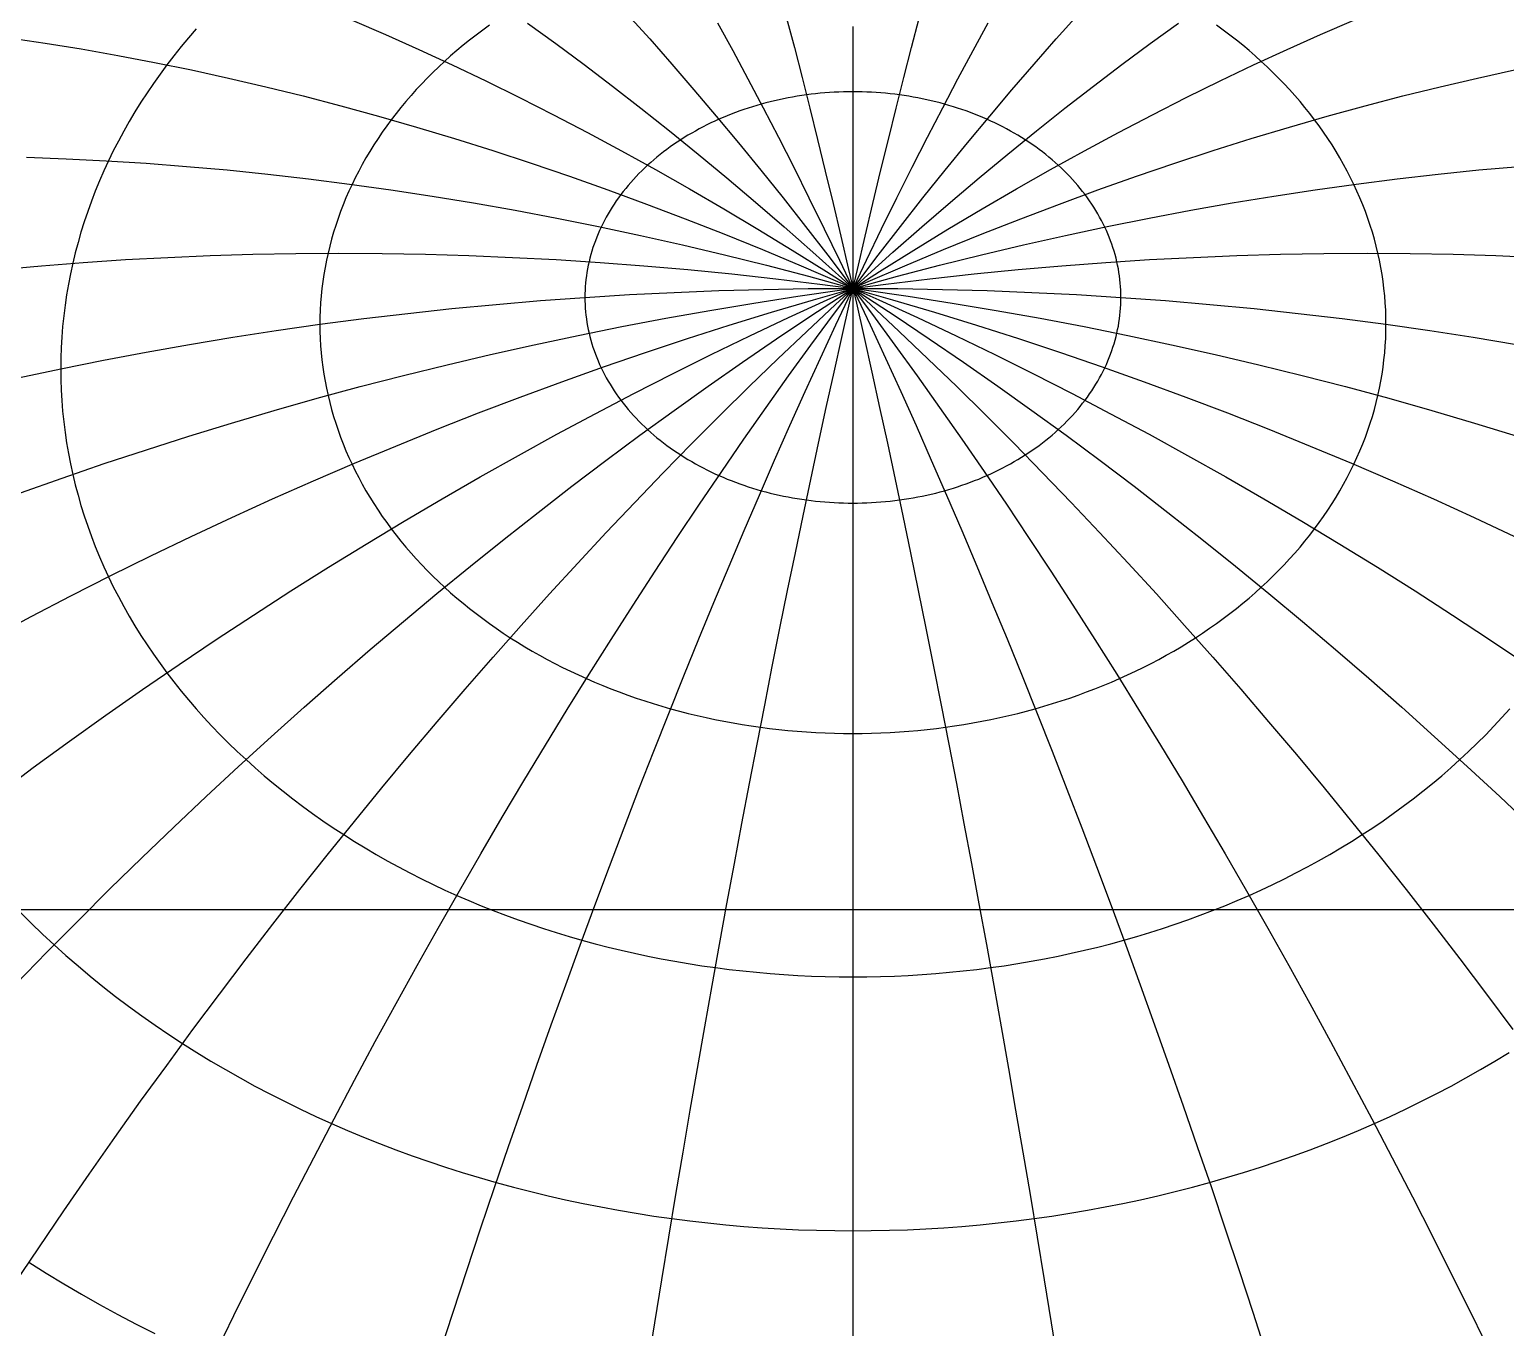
# Model space of a CAD drawing. Header units: millimetres. Extents: x -85 to 85, y -85 to 85.
# Drawn here: x -27.3 to 21.63, y 20.03 to 63.07 of the extents above; entities that cross this region are included whole.
import ezdxf

# ---------------------------------------------------------------- set-up
doc = ezdxf.new("R2010")
doc.units = ezdxf.units.MM
doc.layers.add('CUT_OUTER', color=1, linetype='Continuous')
doc.layers.add('ENGRAVE_FINE', color=8, linetype='Continuous')

msp = doc.modelspace()

# ---------------------------------------------------------------- linework, layer by layer
at = {"layer": 'CUT_OUTER'}
msp.add_circle((0, 0), 85, dxfattribs=at)
at = {"layer": 'ENGRAVE_FINE'}
for points in [[(-27.8201, 21.4457), (-26.9952, 22.6773), (-26.1621, 23.902), (-25.3209, 25.1195), (-24.4721, 26.3292), (-23.6159, 27.531), (-22.7524, 28.7243), (-21.882, 29.9089), (-21.0049, 31.0844), (-20.1215, 32.2504), (-19.2319, 33.4066), (-18.3364, 34.5527), (-17.4354, 35.6882), (-16.529, 36.8128), (-15.6176, 37.9262), (-14.7015, 39.0281), (-13.7809, 40.1181), (-12.8561, 41.1958), (-11.9273, 42.261), (-10.995, 43.3134), (-10.0593, 44.3525), (-9.1205, 45.3781), (-8.1789, 46.3899), (-7.2349, 47.3876), (-6.2886, 48.3708), (-5.3405, 49.3394), (-4.3907, 50.2928), (-3.4395, 51.231), (-2.4874, 52.1535), (-1.5344, 53.0602), (-0.581, 53.9507), (0.3726, 54.8248), (1.326, 55.6822), (2.2791, 56.5226), (3.2315, 57.3458), (4.1828, 58.1515), (5.133, 58.9395), (6.0815, 59.7095), (7.0282, 60.4614), (7.9727, 61.1949), (8.9149, 61.9097), (9.8543, 62.6056), (10.7907, 63.2825)], [(-27.7526, 31.4147), (-26.7204, 32.4773), (-25.68, 33.53), (-24.6318, 34.5724), (-23.5761, 35.6044), (-22.5133, 36.6255), (-21.4435, 37.6354), (-20.3673, 38.6339), (-19.2848, 39.6206), (-18.1964, 40.5952), (-17.1025, 41.5575), (-16.0034, 42.5071), (-14.8995, 43.4438), (-13.791, 44.3672), (-12.6783, 45.2772), (-11.5617, 46.1733), (-10.4416, 47.0554), (-9.3183, 47.9231), (-8.1922, 48.7762), (-7.0636, 49.6145), (-5.9328, 50.4377), (-4.8003, 51.2455), (-3.6662, 52.0376), (-2.5311, 52.814), (-1.3952, 53.5742), (-0.2588, 54.3182), (0.8776, 55.0455), (2.0138, 55.7562), (3.1493, 56.4498), (4.2839, 57.1262), (5.4172, 57.7853), (6.5488, 58.4267), (7.6784, 59.0503), (8.8057, 59.656), (9.9303, 60.2435), (11.0519, 60.8126), (12.1701, 61.3632), (13.2847, 61.8951), (14.3951, 62.4082), (15.5012, 62.9022), (16.6026, 63.3771)], [(-21.1706, 19.0997), (-20.5242, 20.4255), (-19.8716, 21.7451), (-19.2129, 23.058), (-18.5484, 24.3639), (-17.8782, 25.6624), (-17.2026, 26.9531), (-16.5217, 28.2355), (-15.8358, 29.5094), (-15.1451, 30.7743), (-14.4497, 32.0298), (-13.75, 33.2755), (-13.0461, 34.5111), (-12.3382, 35.7362), (-11.6265, 36.9504), (-10.9113, 38.1534), (-10.1928, 39.3447), (-9.4711, 40.5241), (-8.7466, 41.6911), (-8.0194, 42.8454), (-7.2898, 43.9866), (-6.558, 45.1145), (-5.8241, 46.2286), (-5.0885, 47.3286), (-4.3513, 48.4142), (-3.6128, 49.4851), (-2.8732, 50.5409), (-2.1328, 51.5813), (-1.3917, 52.606), (-0.6501, 53.6146), (0.0916, 54.6069), (0.8333, 55.5826), (1.5748, 56.5414), (2.3158, 57.4829), (3.056, 58.407), (3.7954, 59.3132), (4.5336, 60.2014), (5.2704, 61.0712), (6.0056, 61.9225), (6.7389, 62.7548), (7.4703, 63.5681)], [(-12.0526, 63.2149), (-12.2763, 63.052), (-12.4963, 62.8861), (-12.7125, 62.7172), (-12.9248, 62.5455), (-13.1332, 62.3709), (-13.3376, 62.1936), (-13.5379, 62.0136), (-13.7341, 61.8309), (-13.9261, 61.6457), (-14.1139, 61.4578), (-14.2973, 61.2675), (-14.4765, 61.0748), (-14.6512, 60.8797), (-14.8214, 60.6823), (-14.9871, 60.4826), (-15.1483, 60.2808), (-15.3048, 60.0768), (-15.4567, 59.8707), (-15.6039, 59.6627), (-15.7463, 59.4527), (-15.8839, 59.2408), (-16.0167, 59.0272), (-16.1446, 58.8117), (-16.2676, 58.5946), (-16.3857, 58.3759), (-16.4987, 58.1557), (-16.6067, 57.9339), (-16.7097, 57.7107), (-16.8075, 57.4862), (-16.9003, 57.2605), (-16.9879, 57.0335), (-17.0703, 56.8053), (-17.1475, 56.5761), (-17.2195, 56.3459), (-17.2863, 56.1148), (-17.3478, 55.8828), (-17.404, 55.6501), (-17.4549, 55.4166), (-17.5005, 55.1824), (-17.5408, 54.9477), (-17.5757, 54.7125), (-17.6052, 54.4768), (-17.6294, 54.2408), (-17.6483, 54.0045), (-17.6617, 53.768), (-17.6698, 53.5314), (-17.6725, 53.2946), (-17.6698, 53.0579), (-17.6617, 52.8213), (-17.6483, 52.5847), (-17.6294, 52.3484), (-17.6052, 52.1124), (-17.5757, 51.8768), (-17.5408, 51.6416), (-17.5005, 51.4069), (-17.4549, 51.1727), (-17.404, 50.9392), (-17.3478, 50.7064), (-17.2863, 50.4745), (-17.2195, 50.2433), (-17.1475, 50.0131), (-17.0703, 49.7839), (-16.9879, 49.5558), (-16.9003, 49.3288), (-16.8075, 49.103), (-16.7097, 48.8785), (-16.6067, 48.6554), (-16.4987, 48.4336), (-16.3857, 48.2134), (-16.2676, 47.9946), (-16.1446, 47.7775), (-16.0167, 47.5621), (-15.8839, 47.3484), (-15.7463, 47.1366), (-15.6039, 46.9266), (-15.4567, 46.7185), (-15.3048, 46.5125), (-15.1483, 46.3085), (-14.9871, 46.1066), (-14.8214, 45.907), (-14.6512, 45.7096), (-14.4765, 45.5145), (-14.2973, 45.3217), (-14.1139, 45.1314), (-13.9261, 44.9436), (-13.7341, 44.7583), (-13.5379, 44.5757), (-13.3376, 44.3956), (-13.1332, 44.2183), (-12.9248, 44.0438), (-12.7125, 43.8721), (-12.4963, 43.7032), (-12.2763, 43.5373), (-12.0526, 43.3743), (-11.8252, 43.2144), (-11.5942, 43.0575), (-11.3597, 42.9038), (-11.1217, 42.7532), (-10.8803, 42.6058), (-10.6356, 42.4617), (-10.3876, 42.3209), (-10.1365, 42.1834), (-9.8823, 42.0493), (-9.6251, 41.9186), (-9.365, 41.7914), (-9.102, 41.6678), (-8.8362, 41.5476), (-8.5678, 41.431), (-8.2967, 41.3181), (-8.0231, 41.2087), (-7.7471, 41.1031), (-7.4687, 41.0012), (-7.1881, 40.903), (-6.9052, 40.8086), (-6.6202, 40.718), (-6.3333, 40.6313), (-6.0443, 40.5484), (-5.7536, 40.4693), (-5.4611, 40.3942), (-5.1669, 40.323), (-4.8712, 40.2558), (-4.574, 40.1925), (-4.2754, 40.1332), (-3.9754, 40.078), (-3.6743, 40.0267), (-3.3721, 39.9795), (-3.0688, 39.9364), (-2.7646, 39.8973), (-2.4595, 39.8623), (-2.1537, 39.8314), (-1.8473, 39.8046), (-1.5403, 39.7819), (-1.2328, 39.7634), (-0.9249, 39.7489), (-0.6168, 39.7386), (-0.3084, 39.7324), (0, 39.7303), (0.3084, 39.7324), (0.6168, 39.7386), (0.9249, 39.7489), (1.2328, 39.7634), (1.5403, 39.7819), (1.8473, 39.8046), (2.1537, 39.8314), (2.4595, 39.8623), (2.7646, 39.8973), (3.0688, 39.9364), (3.3721, 39.9795), (3.6743, 40.0267), (3.9754, 40.078), (4.2754, 40.1332), (4.574, 40.1925), (4.8712, 40.2558), (5.1669, 40.323), (5.4611, 40.3942), (5.7536, 40.4693), (6.0443, 40.5484), (6.3333, 40.6313), (6.6202, 40.718), (6.9052, 40.8086), (7.1881, 40.903), (7.4687, 41.0012), (7.7471, 41.1031), (8.0231, 41.2087), (8.2967, 41.3181), (8.5678, 41.431), (8.8362, 41.5476), (9.102, 41.6678), (9.365, 41.7914), (9.6251, 41.9186), (9.8823, 42.0493), (10.1365, 42.1834), (10.3876, 42.3209), (10.6356, 42.4617), (10.8803, 42.6058), (11.1217, 42.7532), (11.3597, 42.9038), (11.5942, 43.0575), (11.8252, 43.2144), (12.0526, 43.3743), (12.2763, 43.5373), (12.4963, 43.7032), (12.7125, 43.8721), (12.9248, 44.0438), (13.1332, 44.2183), (13.3376, 44.3956), (13.5379, 44.5757), (13.7341, 44.7583), (13.9261, 44.9436), (14.1139, 45.1314), (14.2973, 45.3217), (14.4765, 45.5145), (14.6512, 45.7096), (14.8214, 45.907), (14.9871, 46.1066), (15.1483, 46.3085), (15.3048, 46.5125), (15.4567, 46.7185), (15.6039, 46.9266), (15.7463, 47.1366), (15.8839, 47.3484), (16.0167, 47.5621), (16.1446, 47.7775), (16.2676, 47.9946), (16.3857, 48.2134), (16.4987, 48.4336), (16.6067, 48.6554), (16.7097, 48.8785), (16.8075, 49.103), (16.9003, 49.3288), (16.9879, 49.5558), (17.0703, 49.7839), (17.1475, 50.0131), (17.2195, 50.2433), (17.2863, 50.4745), (17.3478, 50.7064), (17.404, 50.9392), (17.4549, 51.1727), (17.5005, 51.4069), (17.5408, 51.6416), (17.5757, 51.8768), (17.6052, 52.1124), (17.6294, 52.3484), (17.6483, 52.5847), (17.6617, 52.8213), (17.6698, 53.0579), (17.6725, 53.2946)], [(-16.6026, 63.3771), (-15.5012, 62.9022), (-14.3951, 62.4082), (-13.2847, 61.8951), (-12.1701, 61.3632), (-11.0519, 60.8126), (-9.9303, 60.2435), (-8.8057, 59.656), (-7.6784, 59.0503), (-6.5488, 58.4267), (-5.4172, 57.7853), (-4.2839, 57.1262), (-3.1493, 56.4498), (-2.0138, 55.7562), (-0.8776, 55.0455), (0.2588, 54.3182), (1.3952, 53.5742), (2.5311, 52.814), (3.6662, 52.0376), (4.8003, 51.2455), (5.9328, 50.4377), (7.0636, 49.6145), (8.1922, 48.7762), (9.3183, 47.9231), (10.4416, 47.0554), (11.5617, 46.1733), (12.6783, 45.2772), (13.791, 44.3672), (14.8995, 43.4438), (16.0034, 42.5071), (17.1025, 41.5575), (18.1964, 40.5952), (19.2848, 39.6206), (20.3673, 38.6339), (21.4435, 37.6354), (22.5133, 36.6255)], [(-13.7039, 19.1536), (-13.2543, 20.5425), (-12.8007, 21.9252), (-12.3432, 23.3012), (-11.882, 24.6701), (-11.4171, 26.0314), (-10.9488, 27.3849), (-10.4771, 28.73), (-10.0022, 30.0664), (-9.5243, 31.3936), (-9.0435, 32.7112), (-8.5599, 34.0189), (-8.0737, 35.3162), (-7.5851, 36.6028), (-7.0941, 37.8782), (-6.601, 39.142), (-6.1059, 40.394), (-5.6089, 41.6336), (-5.1102, 42.8606), (-4.6099, 44.0745), (-4.1083, 45.2749), (-3.6054, 46.4616), (-3.1014, 47.6342), (-2.5964, 48.7922), (-2.0907, 49.9354), (-1.5843, 51.0633), (-1.0775, 52.1757), (-0.5703, 53.2722), (-0.0629, 54.3525), (0.4445, 55.4162), (0.9517, 56.463), (1.4587, 57.4927), (1.9652, 58.5048), (2.4711, 59.4991), (2.9762, 60.4753), (3.4805, 61.433), (3.9837, 62.3721), (4.4857, 63.2921)], [(-10.7907, 63.2825), (-9.8543, 62.6056), (-8.9149, 61.9097), (-7.9727, 61.1949), (-7.0282, 60.4614), (-6.0815, 59.7095), (-5.133, 58.9395), (-4.1828, 58.1515), (-3.2315, 57.3458), (-2.2791, 56.5226), (-1.326, 55.6822), (-0.3726, 54.8248), (0.581, 53.9507), (1.5344, 53.0602), (2.4874, 52.1535), (3.4395, 51.231), (4.3907, 50.2928), (5.3405, 49.3394), (6.2886, 48.3708), (7.2349, 47.3876), (8.1789, 46.3899), (9.1205, 45.3781), (10.0593, 44.3525), (10.995, 43.3134), (11.9273, 42.261), (12.8561, 41.1958), (13.7809, 40.1181), (14.7015, 39.0281), (15.6176, 37.9262), (16.529, 36.8128), (17.4354, 35.6882), (18.3364, 34.5527), (19.2319, 33.4066), (20.1215, 32.2504), (21.0049, 31.0844), (21.882, 29.9089)], [(-7.4703, 63.5681), (-6.7389, 62.7548), (-6.0056, 61.9225), (-5.2704, 61.0712), (-4.5336, 60.2014), (-3.7954, 59.3132), (-3.056, 58.407), (-2.3158, 57.4829), (-1.5748, 56.5414), (-0.8333, 55.5826), (-0.0916, 54.6069), (0.6501, 53.6146), (1.3917, 52.606), (2.1328, 51.5813), (2.8732, 50.5409), (3.6128, 49.4851), (4.3513, 48.4142), (5.0885, 47.3286), (5.8241, 46.2286), (6.558, 45.1145), (7.2898, 43.9866), (8.0194, 42.8454), (8.7466, 41.6911), (9.4711, 40.5241), (10.1928, 39.3447), (10.9113, 38.1534), (11.6265, 36.9504), (12.3382, 35.7362), (13.0461, 34.5111), (13.75, 33.2755), (14.4497, 32.0298), (15.1451, 30.7743), (15.8358, 29.5094), (16.5217, 28.2355), (17.2026, 26.9531), (17.8782, 25.6624), (18.5484, 24.3639), (19.2129, 23.058), (19.8716, 21.7451), (20.5242, 20.4255), (21.1706, 19.0997)], [(-6.8008, 18.754), (-6.5711, 20.1845), (-6.3394, 21.6088), (-6.1058, 23.0265), (-5.8704, 24.4373), (-5.6331, 25.8405), (-5.3942, 27.2359), (-5.1536, 28.6231), (-4.9114, 30.0014), (-4.6677, 31.3707), (-4.4227, 32.7304), (-4.1762, 34.0801), (-3.9285, 35.4195), (-3.6796, 36.748), (-3.4296, 38.0654), (-3.1785, 39.3712), (-2.9265, 40.6649), (-2.6735, 41.9463), (-2.4198, 43.2149), (-2.1653, 44.4704), (-1.9102, 45.7123), (-1.6544, 46.9403), (-1.3982, 48.154), (-1.1416, 49.353), (-0.8846, 50.5369), (-0.6273, 51.7055), (-0.3698, 52.8584), (-0.1122, 53.9951), (0.1454, 55.1154), (0.4029, 56.2189), (0.6604, 57.3052), (0.9176, 58.3742), (1.1746, 59.4253), (1.4312, 60.4583), (1.6873, 61.4729), (1.943, 62.4688), (2.1981, 63.4457)], [(-4.4857, 63.2921), (-3.9837, 62.3721), (-3.4805, 61.433), (-2.9762, 60.4753), (-2.4711, 59.4991), (-1.9652, 58.5048), (-1.4587, 57.4927), (-0.9517, 56.463), (-0.4445, 55.4162), (0.0629, 54.3525), (0.5703, 53.2722), (1.0775, 52.1757), (1.5843, 51.0633), (2.0907, 49.9354), (2.5964, 48.7922), (3.1014, 47.6342), (3.6054, 46.4616), (4.1083, 45.2749), (4.6099, 44.0745), (5.1102, 42.8606), (5.6089, 41.6336), (6.1059, 40.394), (6.601, 39.142), (7.0941, 37.8782), (7.5851, 36.6028), (8.0737, 35.3162), (8.5599, 34.0189), (9.0435, 32.7112), (9.5243, 31.3936), (10.0022, 30.0664), (10.4771, 28.73), (10.9488, 27.3849), (11.4171, 26.0314), (11.882, 24.6701), (12.3432, 23.3012), (12.8007, 21.9252), (13.2543, 20.5425), (13.7039, 19.1536)], [(-2.1981, 63.4457), (-1.943, 62.4688), (-1.6873, 61.4729), (-1.4312, 60.4583), (-1.1746, 59.4253), (-0.9176, 58.3742), (-0.6604, 57.3052), (-0.4029, 56.2189), (-0.1454, 55.1154), (0.1122, 53.9951), (0.3698, 52.8584), (0.6273, 51.7055), (0.8846, 50.5369), (1.1416, 49.353), (1.3982, 48.154), (1.6544, 46.9403), (1.9102, 45.7123), (2.1653, 44.4704), (2.4198, 43.2149), (2.6735, 41.9463), (2.9265, 40.6649), (3.1785, 39.3712), (3.4296, 38.0654), (3.6796, 36.748), (3.9285, 35.4195), (4.1762, 34.0801), (4.4227, 32.7304), (4.6677, 31.3707), (4.9114, 30.0014), (5.1536, 28.6231), (5.3942, 27.2359), (5.6331, 25.8405), (5.8704, 24.4373), (6.1058, 23.0265), (6.3394, 21.6088), (6.5711, 20.1845), (6.8008, 18.754)], [(0, 63.1673), (0, 62.1651), (0, 61.1439), (0, 60.1041), (0, 59.046), (0, 57.9699), (0, 56.8761), (0, 55.765), (0, 54.6369), (0, 53.4922), (0, 52.3312), (0, 51.1543), (0, 49.9617), (0, 48.754), (0, 47.5314), (0, 46.2943), (0, 45.0431), (0, 43.7782), (0, 42.5), (0, 41.2088), (0, 39.9051), (0, 38.5892), (0, 37.2615), (0, 35.9226), (0, 34.5726), (0, 33.2121), (0, 31.8416), (0, 30.4613), (0, 29.0717), (0, 27.6733), (0, 26.2664), (0, 24.8516), (0, 23.4292), (0, 21.9996), (0, 20.5634), (0, 19.1208)], [(17.6725, 53.2946), (17.6698, 53.5314), (17.6617, 53.768), (17.6483, 54.0045), (17.6294, 54.2408), (17.6052, 54.4768), (17.5757, 54.7125), (17.5408, 54.9477), (17.5005, 55.1824), (17.4549, 55.4166), (17.404, 55.6501), (17.3478, 55.8828), (17.2863, 56.1148), (17.2195, 56.3459), (17.1475, 56.5761), (17.0703, 56.8053), (16.9879, 57.0335), (16.9003, 57.2605), (16.8075, 57.4862), (16.7097, 57.7107), (16.6067, 57.9339), (16.4987, 58.1557), (16.3857, 58.3759), (16.2676, 58.5946), (16.1446, 58.8117), (16.0167, 59.0272), (15.8839, 59.2408), (15.7463, 59.4527), (15.6039, 59.6627), (15.4567, 59.8707), (15.3048, 60.0768), (15.1483, 60.2808), (14.9871, 60.4826), (14.8214, 60.6823), (14.6512, 60.8797), (14.4765, 61.0748), (14.2973, 61.2675), (14.1139, 61.4578), (13.9261, 61.6457), (13.7341, 61.8309), (13.5379, 62.0136), (13.3376, 62.1936), (13.1332, 62.3709), (12.9248, 62.5455), (12.7125, 62.7172), (12.4963, 62.8861), (12.2763, 63.052), (12.0526, 63.2149)], [(-27.9754, 62.7943), (-26.7828, 62.6195), (-25.5821, 62.4256), (-24.3735, 62.2128), (-23.1576, 61.981), (-21.9346, 61.7303), (-20.7049, 61.4608), (-19.4689, 61.1725), (-18.227, 60.8657), (-16.9795, 60.5403), (-15.7268, 60.1964), (-14.4694, 59.8343), (-13.2075, 59.4539), (-11.9417, 59.0554), (-10.6721, 58.6389), (-9.3994, 58.2045), (-8.1238, 57.7524), (-6.8457, 57.2827), (-5.5655, 56.7956), (-4.2836, 56.2912), (-3.0004, 55.7696), (-1.7163, 55.231), (-0.4317, 54.6756), (0.8531, 54.1036), (2.1376, 53.5151), (3.4214, 52.9102), (4.7042, 52.2893), (5.9856, 51.6524), (7.2651, 50.9998), (8.5424, 50.3317), (9.8172, 49.6482), (11.0889, 48.9496), (12.3573, 48.2361), (13.6219, 47.5079), (14.8823, 46.7652), (16.1382, 46.0083), (17.3892, 45.2374), (18.6349, 44.4527), (19.8749, 43.6544), (21.1089, 42.8429), (22.3365, 42.0183)], [(-21.7759, 63.0922), (-22.0289, 62.7988), (-22.2752, 62.502), (-22.5147, 62.202), (-22.7474, 61.8988), (-22.9732, 61.5926), (-23.1919, 61.2834), (-23.4036, 60.9712), (-23.6081, 60.6564), (-23.8055, 60.3388), (-23.9956, 60.0186), (-24.1784, 59.6959), (-24.3538, 59.3708), (-24.5218, 59.0435), (-24.6824, 58.7139), (-24.8354, 58.3822), (-24.9809, 58.0485), (-25.1187, 57.7129), (-25.2489, 57.3756), (-25.3714, 57.0365), (-25.4862, 56.6958), (-25.5932, 56.3537), (-25.6925, 56.0102), (-25.7839, 55.6654), (-25.8674, 55.3194), (-25.9431, 54.9724), (-26.0108, 54.6244), (-26.0707, 54.2755), (-26.1226, 53.9259), (-26.1665, 53.5757), (-26.2025, 53.2249), (-26.2304, 52.8737), (-26.2504, 52.5222), (-26.2624, 52.1704), (-26.2664, 51.8186), (-26.2624, 51.4667), (-26.2504, 51.115), (-26.2304, 50.7635), (-26.2025, 50.4122), (-26.1665, 50.0615), (-26.1226, 49.7112), (-26.0707, 49.3616), (-26.0108, 49.0128), (-25.9431, 48.6648), (-25.8674, 48.3177), (-25.7839, 47.9718), (-25.6925, 47.627), (-25.5932, 47.2834), (-25.4862, 46.9413), (-25.3714, 46.6007), (-25.2489, 46.2616), (-25.1187, 45.9242), (-24.9809, 45.5886), (-24.8354, 45.255), (-24.6824, 44.9233), (-24.5218, 44.5937), (-24.3538, 44.2663), (-24.1784, 43.9412), (-23.9956, 43.6186), (-23.8055, 43.2984), (-23.6081, 42.9808), (-23.4036, 42.6659), (-23.1919, 42.3538), (-22.9732, 42.0446), (-22.7474, 41.7383), (-22.5147, 41.4351), (-22.2752, 41.1351), (-22.0289, 40.8384), (-21.7759, 40.545), (-21.5162, 40.255), (-21.25, 39.9685), (-20.9773, 39.6857), (-20.6982, 39.4065), (-20.4129, 39.1312), (-20.1213, 38.8597), (-19.8235, 38.5921), (-19.5198, 38.3286), (-19.2101, 38.0691), (-18.8945, 37.8139), (-18.5732, 37.5629), (-18.2462, 37.3163), (-17.9137, 37.0741), (-17.5757, 36.8364), (-17.2323, 36.6033), (-16.8837, 36.3747), (-16.53, 36.1509), (-16.1712, 35.9319), (-15.8075, 35.7177), (-15.439, 35.5084), (-15.0658, 35.3041), (-14.688, 35.1048), (-14.3057, 34.9106), (-13.9191, 34.7215), (-13.5282, 34.5377), (-13.1332, 34.3591), (-12.7342, 34.1858), (-12.3313, 34.0179), (-11.9247, 33.8554), (-11.5145, 33.6984), (-11.1007, 33.547), (-10.6835, 33.401), (-10.2631, 33.2607), (-9.8396, 33.1261), (-9.4131, 32.9971), (-8.9837, 32.8739), (-8.5515, 32.7564), (-8.1168, 32.6448), (-7.6796, 32.539), (-7.24, 32.4391), (-6.7983, 32.345), (-6.3544, 32.2569), (-5.9087, 32.1748), (-5.4611, 32.0986), (-5.0119, 32.0285), (-4.5611, 31.9644), (-4.109, 31.9063), (-3.6556, 31.8543), (-3.2011, 31.8083), (-2.7456, 31.7685), (-2.2893, 31.7348), (-1.8323, 31.7072), (-1.3747, 31.6857), (-0.9167, 31.6704), (-0.4584, 31.6611), (0, 31.6581), (0.4584, 31.6611), (0.9167, 31.6704), (1.3747, 31.6857), (1.8323, 31.7072), (2.2893, 31.7348), (2.7456, 31.7685), (3.2011, 31.8083), (3.6556, 31.8543), (4.109, 31.9063), (4.5611, 31.9644), (5.0119, 32.0285), (5.4611, 32.0986), (5.9087, 32.1748), (6.3544, 32.2569), (6.7983, 32.345), (7.24, 32.4391), (7.6796, 32.539), (8.1168, 32.6448), (8.5515, 32.7564), (8.9837, 32.8739), (9.4131, 32.9971), (9.8396, 33.1261), (10.2631, 33.2607), (10.6835, 33.401), (11.1007, 33.547), (11.5145, 33.6984), (11.9247, 33.8554), (12.3313, 34.0179), (12.7342, 34.1858), (13.1332, 34.3591), (13.5282, 34.5377), (13.9191, 34.7215), (14.3057, 34.9106), (14.688, 35.1048), (15.0658, 35.3041), (15.439, 35.5084), (15.8075, 35.7177), (16.1712, 35.9319), (16.53, 36.1509), (16.8837, 36.3747), (17.2323, 36.6033), (17.5757, 36.8364), (17.9137, 37.0741), (18.2462, 37.3163), (18.5732, 37.5629), (18.8945, 37.8139), (19.2101, 38.0691), (19.5198, 38.3286), (19.8235, 38.5921), (20.1213, 38.8597), (20.4129, 39.1312), (20.6982, 39.4065), (20.9773, 39.6857), (21.25, 39.9685), (21.5162, 40.255), (21.7759, 40.545)], [(-28.3647, 37.7085), (-27.1749, 38.5945), (-25.9768, 39.4687), (-24.7708, 40.3309), (-23.5572, 41.1809), (-22.3365, 42.0183), (-21.1089, 42.8429), (-19.8749, 43.6544), (-18.6349, 44.4527), (-17.3892, 45.2374), (-16.1382, 46.0083), (-14.8823, 46.7652), (-13.6219, 47.5079), (-12.3573, 48.2361), (-11.0889, 48.9496), (-9.8172, 49.6482), (-8.5424, 50.3317), (-7.2651, 50.9998), (-5.9856, 51.6524), (-4.7042, 52.2893), (-3.4214, 52.9102), (-2.1376, 53.5151), (-0.8531, 54.1036), (0.4317, 54.6756), (1.7163, 55.231), (3.0004, 55.7696), (4.2836, 56.2912), (5.5655, 56.7956), (6.8457, 57.2827), (8.1238, 57.7524), (9.3994, 58.2045), (10.6721, 58.6389), (11.9417, 59.0554), (13.2075, 59.4539), (14.4694, 59.8343), (15.7268, 60.1964), (16.9795, 60.5403), (18.227, 60.8657), (19.4689, 61.1725), (20.7049, 61.4608), (21.9346, 61.7303)], [(8.8849, 54.1868), (8.8836, 54.3058), (8.8795, 54.4248), (8.8727, 54.5437), (8.8633, 54.6625), (8.8511, 54.7812), (8.8362, 54.8996), (8.8187, 55.0179), (8.7985, 55.1359), (8.7755, 55.2536), (8.7499, 55.371), (8.7217, 55.488), (8.6908, 55.6047), (8.6572, 55.7209), (8.621, 55.8366), (8.5822, 55.9518), (8.5407, 56.0665), (8.4967, 56.1806), (8.4501, 56.2941), (8.4009, 56.407), (8.3491, 56.5192), (8.2948, 56.6307), (8.238, 56.7414), (8.1786, 56.8514), (8.1168, 56.9605), (8.0525, 57.0688), (7.9857, 57.1763), (7.9165, 57.2828), (7.8449, 57.3884), (7.7709, 57.493), (7.6946, 57.5966), (7.6159, 57.6991), (7.5348, 57.8006), (7.4515, 57.901), (7.3659, 58.0002), (7.2781, 58.0983), (7.1881, 58.1952), (7.0958, 58.2909), (7.0014, 58.3853), (6.9049, 58.4785), (6.8062, 58.5703), (6.7055, 58.6608), (6.6028, 58.7499), (6.498, 58.8377), (6.3913, 58.924), (6.2826, 59.0089), (6.172, 59.0923), (6.0595, 59.1743), (5.9452, 59.2547), (5.829, 59.3335), (5.7111, 59.4108), (5.5915, 59.4866), (5.4701, 59.5606), (5.3471, 59.6331), (5.2224, 59.7039), (5.0962, 59.773), (4.9684, 59.8404), (4.8391, 59.9061), (4.7083, 59.9701), (4.5761, 60.0323), (4.4425, 60.0927), (4.3075, 60.1513), (4.1712, 60.2081), (4.0337, 60.263), (3.8949, 60.3161), (3.7549, 60.3674), (3.6138, 60.4167), (3.4716, 60.4642), (3.3283, 60.5097), (3.1841, 60.5534), (3.0388, 60.595), (2.8926, 60.6348), (2.7456, 60.6725), (2.5977, 60.7083), (2.449, 60.7421), (2.2996, 60.7739), (2.1495, 60.8037), (1.9987, 60.8315), (1.8473, 60.8573), (1.6953, 60.881), (1.5429, 60.9027), (1.3899, 60.9224), (1.2365, 60.9399), (1.0828, 60.9555), (0.9287, 60.969), (0.7744, 60.9804), (0.6198, 60.9897), (0.465, 60.997), (0.3101, 61.0022), (0.1551, 61.0053), (0, 61.0063), (-0.1551, 61.0053), (-0.3101, 61.0022), (-0.465, 60.997), (-0.6198, 60.9897), (-0.7744, 60.9804), (-0.9287, 60.969), (-1.0828, 60.9555), (-1.2365, 60.9399), (-1.3899, 60.9224), (-1.5429, 60.9027), (-1.6953, 60.881), (-1.8473, 60.8573), (-1.9987, 60.8315), (-2.1495, 60.8037), (-2.2996, 60.7739), (-2.449, 60.7421), (-2.5977, 60.7083), (-2.7456, 60.6725), (-2.8926, 60.6348), (-3.0388, 60.595), (-3.1841, 60.5534), (-3.3283, 60.5097), (-3.4716, 60.4642), (-3.6138, 60.4167), (-3.7549, 60.3674), (-3.8949, 60.3161), (-4.0337, 60.263), (-4.1712, 60.2081), (-4.3075, 60.1513), (-4.4425, 60.0927), (-4.5761, 60.0323), (-4.7083, 59.9701), (-4.8391, 59.9061), (-4.9684, 59.8404), (-5.0962, 59.773), (-5.2224, 59.7039), (-5.3471, 59.6331), (-5.4701, 59.5606), (-5.5915, 59.4866), (-5.7111, 59.4108), (-5.829, 59.3335), (-5.9452, 59.2547), (-6.0595, 59.1743), (-6.172, 59.0923), (-6.2826, 59.0089), (-6.3913, 58.924), (-6.498, 58.8377), (-6.6028, 58.7499), (-6.7055, 58.6608), (-6.8062, 58.5703), (-6.9049, 58.4785), (-7.0014, 58.3853), (-7.0958, 58.2909), (-7.1881, 58.1952), (-7.2781, 58.0983), (-7.3659, 58.0002), (-7.4515, 57.901), (-7.5348, 57.8006), (-7.6159, 57.6991), (-7.6946, 57.5966), (-7.7709, 57.493), (-7.8449, 57.3884), (-7.9165, 57.2828), (-7.9857, 57.1763), (-8.0525, 57.0688), (-8.1168, 56.9605), (-8.1786, 56.8514), (-8.238, 56.7414), (-8.2948, 56.6307), (-8.3491, 56.5192), (-8.4009, 56.407), (-8.4501, 56.2941), (-8.4967, 56.1806), (-8.5407, 56.0665), (-8.5822, 55.9518), (-8.621, 55.8366), (-8.6572, 55.7209), (-8.6908, 55.6047), (-8.7217, 55.488), (-8.7499, 55.371), (-8.7755, 55.2536), (-8.7985, 55.1359), (-8.8187, 55.0179), (-8.8362, 54.8996), (-8.8511, 54.7812), (-8.8633, 54.6625), (-8.8727, 54.5437), (-8.8795, 54.4248), (-8.8836, 54.3058), (-8.8849, 54.1868), (-8.8836, 54.0678), (-8.8795, 53.9488), (-8.8727, 53.8299), (-8.8633, 53.7111), (-8.8511, 53.5924), (-8.8362, 53.474), (-8.8187, 53.3557), (-8.7985, 53.2377), (-8.7755, 53.12), (-8.7499, 53.0026), (-8.7217, 52.8856), (-8.6908, 52.7689), (-8.6572, 52.6527), (-8.621, 52.537), (-8.5822, 52.4218), (-8.5407, 52.3071), (-8.4967, 52.193), (-8.4501, 52.0795), (-8.4009, 51.9666), (-8.3491, 51.8544), (-8.2948, 51.7429), (-8.238, 51.6322), (-8.1786, 51.5222), (-8.1168, 51.413), (-8.0525, 51.3047), (-7.9857, 51.1973), (-7.9165, 51.0908), (-7.8449, 50.9852), (-7.7709, 50.8806), (-7.6946, 50.777), (-7.6159, 50.6745), (-7.5348, 50.573), (-7.4515, 50.4726), (-7.3659, 50.3734), (-7.2781, 50.2753), (-7.1881, 50.1784), (-7.0958, 50.0827), (-7.0014, 49.9883), (-6.9049, 49.8951), (-6.8062, 49.8033), (-6.7055, 49.7128), (-6.6028, 49.6237), (-6.498, 49.5359), (-6.3913, 49.4496), (-6.2826, 49.3647), (-6.172, 49.2812), (-6.0595, 49.1993), (-5.9452, 49.1189), (-5.829, 49.04), (-5.7111, 48.9627), (-5.5915, 48.887), (-5.4701, 48.8129), (-5.3471, 48.7405), (-5.2224, 48.6697), (-5.0962, 48.6006), (-4.9684, 48.5332), (-4.8391, 48.4675), (-4.7083, 48.4035), (-4.5761, 48.3413), (-4.4425, 48.2809), (-4.3075, 48.2223), (-4.1712, 48.1655), (-4.0337, 48.1106), (-3.8949, 48.0575), (-3.7549, 48.0062), (-3.6138, 47.9569), (-3.4716, 47.9094), (-3.3283, 47.8639), (-3.1841, 47.8202), (-3.0388, 47.7785), (-2.8926, 47.7388), (-2.7456, 47.7011), (-2.5977, 47.6653), (-2.449, 47.6315), (-2.2996, 47.5997), (-2.1495, 47.5699), (-1.9987, 47.5421), (-1.8473, 47.5163), (-1.6953, 47.4926), (-1.5429, 47.4709), (-1.3899, 47.4512), (-1.2365, 47.4336), (-1.0828, 47.4181), (-0.9287, 47.4046), (-0.7744, 47.3932), (-0.6198, 47.3839), (-0.465, 47.3766), (-0.3101, 47.3714), (-0.1551, 47.3683), (0, 47.3673), (0.1551, 47.3683), (0.3101, 47.3714), (0.465, 47.3766), (0.6198, 47.3839), (0.7744, 47.3932), (0.9287, 47.4046), (1.0828, 47.4181), (1.2365, 47.4336), (1.3899, 47.4512), (1.5429, 47.4709), (1.6953, 47.4926), (1.8473, 47.5163), (1.9987, 47.5421), (2.1495, 47.5699), (2.2996, 47.5997), (2.449, 47.6315), (2.5977, 47.6653), (2.7456, 47.7011), (2.8926, 47.7388), (3.0388, 47.7785), (3.1841, 47.8202), (3.3283, 47.8639), (3.4716, 47.9094), (3.6138, 47.9569), (3.7549, 48.0062), (3.8949, 48.0575), (4.0337, 48.1106), (4.1712, 48.1655), (4.3075, 48.2223), (4.4425, 48.2809), (4.5761, 48.3413), (4.7083, 48.4035), (4.8391, 48.4675), (4.9684, 48.5332), (5.0962, 48.6006), (5.2224, 48.6697), (5.3471, 48.7405), (5.4701, 48.8129), (5.5915, 48.887), (5.7111, 48.9627), (5.829, 49.04), (5.9452, 49.1189), (6.0595, 49.1993), (6.172, 49.2812), (6.2826, 49.3647), (6.3913, 49.4496), (6.498, 49.5359), (6.6028, 49.6237), (6.7055, 49.7128), (6.8062, 49.8033), (6.9049, 49.8951), (7.0014, 49.9883), (7.0958, 50.0827), (7.1881, 50.1784), (7.2781, 50.2753), (7.3659, 50.3734), (7.4515, 50.4726), (7.5348, 50.573), (7.6159, 50.6745), (7.6946, 50.777), (7.7709, 50.8806), (7.8449, 50.9852), (7.9165, 51.0908), (7.9857, 51.1973), (8.0525, 51.3047), (8.1168, 51.413), (8.1786, 51.5222), (8.238, 51.6322), (8.2948, 51.7429), (8.3491, 51.8544), (8.4009, 51.9666), (8.4501, 52.0795), (8.4967, 52.193), (8.5407, 52.3071), (8.5822, 52.4218), (8.621, 52.537), (8.6572, 52.6527), (8.6908, 52.7689), (8.7217, 52.8856), (8.7499, 53.0026), (8.7755, 53.12), (8.7985, 53.2377), (8.8187, 53.3557), (8.8362, 53.474), (8.8511, 53.5924), (8.8633, 53.7111), (8.8727, 53.8299), (8.8795, 53.9488), (8.8836, 54.0678), (8.8849, 54.1868)], [(-27.3955, 58.8335), (-26.0819, 58.7849), (-24.7603, 58.7183), (-23.4312, 58.6339), (-22.095, 58.5316), (-20.752, 58.4115), (-19.4027, 58.2736), (-18.0476, 58.118), (-16.6869, 57.9446), (-15.3211, 57.7536), (-13.9507, 57.5451), (-12.576, 57.3189), (-11.1974, 57.0753), (-9.8155, 56.8144), (-8.4306, 56.5361), (-7.0431, 56.2406), (-5.6535, 55.928), (-4.2621, 55.5983), (-2.8695, 55.2517), (-1.4759, 54.8883), (-0.082, 54.5081), (1.312, 54.1114), (2.7057, 53.6981), (4.0984, 53.2686), (5.49, 52.8227), (6.8798, 52.3608), (8.2676, 51.883), (9.6528, 51.3893), (11.0351, 50.88), (12.4141, 50.3552), (13.7892, 49.815), (15.1602, 49.2597), (16.5265, 48.6894), (17.8878, 48.1042), (19.2437, 47.5044), (20.5937, 46.8901), (21.9374, 46.2615)], [(-28.5477, 42.9113), (-27.2414, 43.6083), (-25.9269, 44.292), (-24.6044, 44.9623), (-23.2745, 45.6189), (-21.9374, 46.2615), (-20.5937, 46.8901), (-19.2437, 47.5044), (-17.8878, 48.1042), (-16.5265, 48.6894), (-15.1602, 49.2597), (-13.7892, 49.815), (-12.4141, 50.3552), (-11.0351, 50.88), (-9.6528, 51.3893), (-8.2676, 51.883), (-6.8798, 52.3608), (-5.49, 52.8227), (-4.0984, 53.2686), (-2.7057, 53.6981), (-1.312, 54.1114), (0.082, 54.5081), (1.4759, 54.8883), (2.8695, 55.2517), (4.2621, 55.5983), (5.6535, 55.928), (7.0431, 56.2406), (8.4306, 56.5361), (9.8155, 56.8144), (11.1974, 57.0753), (12.576, 57.3189), (13.9507, 57.5451), (15.3211, 57.7536), (16.6869, 57.9446), (18.0476, 58.118), (19.4027, 58.2736), (20.752, 58.4115), (22.095, 58.5316)], [(-28.2844, 55.1087), (-26.9051, 55.2355), (-25.5176, 55.3455), (-24.1223, 55.4386), (-22.7197, 55.5149), (-21.3102, 55.5742), (-19.8942, 55.6166), (-18.4721, 55.6421), (-17.0444, 55.6506), (-15.6114, 55.6422), (-14.1738, 55.6168), (-12.7318, 55.5745), (-11.2859, 55.5152), (-9.8366, 55.439), (-8.3843, 55.346), (-6.9295, 55.2361), (-5.4725, 55.1094), (-4.0139, 54.9658), (-2.5541, 54.8056), (-1.0934, 54.6286), (0.3675, 54.435), (1.8284, 54.2248), (3.2887, 53.9981), (4.7479, 53.755), (6.2058, 53.4955), (7.6617, 53.2196), (9.1154, 52.9276), (10.5662, 52.6195), (12.0138, 52.2953), (13.4578, 51.9552), (14.8977, 51.5992), (16.333, 51.2276), (17.7633, 50.8403), (19.1883, 50.4376), (20.6074, 50.0195), (22.0202, 49.5861)], [(-27.6001, 47.7031), (-26.2167, 48.196), (-24.8253, 48.6743), (-23.4263, 49.1377), (-22.0202, 49.5861), (-20.6074, 50.0195), (-19.1883, 50.4376), (-17.7633, 50.8403), (-16.333, 51.2276), (-14.8977, 51.5992), (-13.4578, 51.9552), (-12.0138, 52.2953), (-10.5662, 52.6195), (-9.1154, 52.9276), (-7.6617, 53.2196), (-6.2058, 53.4955), (-4.7479, 53.755), (-3.2887, 53.9981), (-1.8284, 54.2248), (-0.3675, 54.435), (1.0934, 54.6286), (2.5541, 54.8056), (4.0139, 54.9658), (5.4725, 55.1094), (6.9295, 55.2361), (8.3843, 55.346), (9.8366, 55.439), (11.2859, 55.5152), (12.7318, 55.5745), (14.1738, 55.6168), (15.6114, 55.6422), (17.0444, 55.6506), (18.4721, 55.6421), (19.8942, 55.6166), (21.3102, 55.5742), (22.7197, 55.5149)], [(-27.6733, 51.5168), (-26.2664, 51.8186), (-24.8516, 52.1045), (-23.4292, 52.3746), (-21.9996, 52.6287), (-20.5634, 52.8668), (-19.1208, 53.0888), (-17.6725, 53.2946), (-16.2188, 53.4842), (-14.7601, 53.6575), (-13.2969, 53.8145), (-11.8297, 53.955), (-10.3589, 54.0791), (-8.8849, 54.1868), (-7.4082, 54.2779), (-5.9293, 54.3525), (-4.4486, 54.4106), (-2.9665, 54.4521), (-1.4835, 54.477), (0, 54.4853), (1.4835, 54.477), (2.9665, 54.4521), (4.4486, 54.4106), (5.9293, 54.3525), (7.4082, 54.2779), (8.8849, 54.1868), (10.3589, 54.0791), (11.8297, 53.955), (13.2969, 53.8145), (14.7601, 53.6575), (16.2188, 53.4842), (17.6725, 53.2946), (19.1208, 53.0888), (20.5634, 52.8668), (21.9996, 52.6287)], [(-27.9348, 33.8937), (-26.6605, 33.8937), (-25.3781, 33.8937), (-24.0879, 33.8937), (-22.7904, 33.8937), (-21.486, 33.8937), (-20.175, 33.8937), (-18.8578, 33.8937), (-17.535, 33.8937), (-16.2067, 33.8937), (-14.8736, 33.8937), (-13.5359, 33.8937), (-12.1941, 33.8937), (-10.8486, 33.8937), (-9.4997, 33.8937), (-8.148, 33.8937), (-6.7938, 33.8937), (-5.4375, 33.8937), (-4.0796, 33.8937), (-2.7204, 33.8937), (-1.3604, 33.8937), (0, 33.8937), (1.3604, 33.8937), (2.7204, 33.8937), (4.0796, 33.8937), (5.4375, 33.8937), (6.7938, 33.8937), (8.148, 33.8937), (9.4997, 33.8937), (10.8486, 33.8937), (12.1941, 33.8937), (13.5359, 33.8937), (14.8736, 33.8937), (16.2067, 33.8937), (17.535, 33.8937), (18.8578, 33.8937), (20.175, 33.8937), (21.486, 33.8937), (22.7904, 33.8937)], [(-27.6109, 33.8051), (-27.2436, 33.4377), (-26.868, 33.0753), (-26.4842, 32.7179), (-26.0923, 32.3657), (-25.6925, 32.0189), (-25.2848, 31.6774), (-24.8695, 31.3415), (-24.4465, 31.0111), (-24.0162, 30.6865), (-23.5785, 30.3677), (-23.1336, 30.0548), (-22.6817, 29.7479), (-22.2228, 29.4472), (-21.7573, 29.1526), (-21.285, 28.8643), (-20.8063, 28.5823), (-20.3213, 28.3069), (-19.83, 28.0379), (-19.3328, 27.7756), (-18.8296, 27.52), (-18.3207, 27.2711), (-17.8062, 27.0292), (-17.2863, 26.7941), (-16.7611, 26.566), (-16.2309, 26.3451), (-15.6956, 26.1312), (-15.1556, 25.9246), (-14.611, 25.7252), (-14.0619, 25.5331), (-13.5086, 25.3484), (-12.9511, 25.1712), (-12.3897, 25.0015), (-11.8245, 24.8393), (-11.2557, 24.6847), (-10.6835, 24.5377), (-10.1081, 24.3985), (-9.5295, 24.2669), (-8.9481, 24.1432), (-8.3639, 24.0272), (-7.7771, 23.9191), (-7.1881, 23.8188), (-6.5968, 23.7265), (-6.0035, 23.6421), (-5.4083, 23.5657), (-4.8116, 23.4972), (-4.2133, 23.4368), (-3.6138, 23.3843), (-3.0132, 23.3399), (-2.4117, 23.3036), (-1.8094, 23.2753), (-1.2066, 23.2551), (-0.6034, 23.243), (0, 23.239), (0.6034, 23.243), (1.2066, 23.2551), (1.8094, 23.2753), (2.4117, 23.3036), (3.0132, 23.3399), (3.6138, 23.3843), (4.2133, 23.4368), (4.8116, 23.4972), (5.4083, 23.5657), (6.0035, 23.6421), (6.5968, 23.7265), (7.1881, 23.8188), (7.7771, 23.9191), (8.3639, 24.0272), (8.9481, 24.1432), (9.5295, 24.2669), (10.1081, 24.3985), (10.6835, 24.5377), (11.2557, 24.6847), (11.8245, 24.8393), (12.3897, 25.0015), (12.9511, 25.1712), (13.5086, 25.3484), (14.0619, 25.5331), (14.611, 25.7252), (15.1556, 25.9246), (15.6956, 26.1312), (16.2309, 26.3451), (16.7611, 26.566), (17.2863, 26.7941), (17.8062, 27.0292), (18.3207, 27.2711), (18.8296, 27.52), (19.3328, 27.7756), (19.83, 28.0379), (20.3213, 28.3069), (20.8063, 28.5823), (21.285, 28.8643), (21.7573, 29.1526)], [(-27.3185, 22.197), (-26.7461, 21.8348), (-26.1656, 21.4804), (-25.5771, 21.1338), (-24.9809, 20.7952), (-24.377, 20.4646), (-23.7657, 20.1421), (-23.1472, 19.8279)]]:
    msp.add_lwpolyline(points, dxfattribs=at)

doc.saveas('drawing.dxf')
